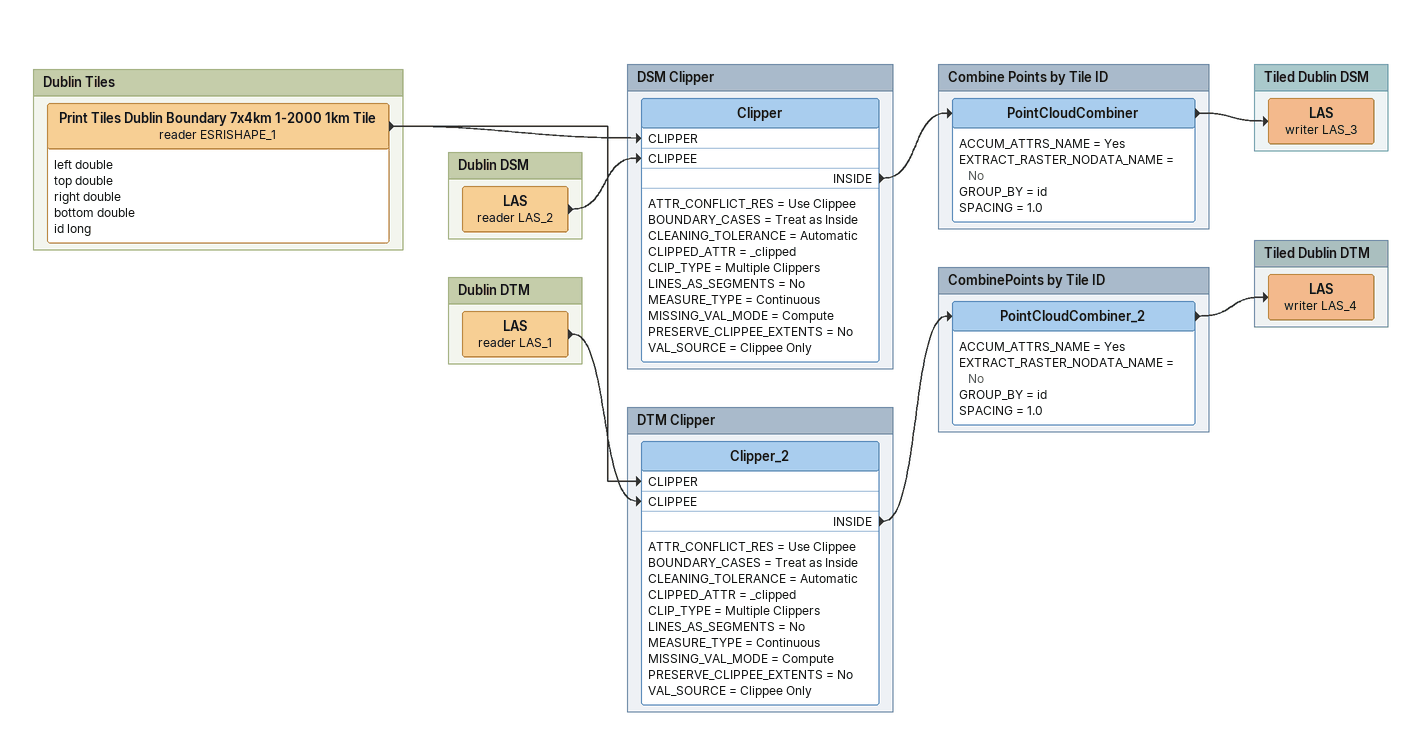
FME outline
Bookmark: Dublin Tiles
Print Tiles Dublin Boundary 7x4km 1-2000 1km Tile (reader ESRISHAPE_1)
    attributes: left double, top double, right double, bottom double, id long
    -> Clipper [CLIPPER]
    -> Clipper_2 [CLIPPER]

Bookmark: Dublin DSM
LAS (reader LAS_2)
    -> Clipper [CLIPPEE]

Bookmark: DSM Clipper
Clipper
    ATTR_CONFLICT_RES = Use Clippee
    BOUNDARY_CASES = Treat as Inside
    CLEANING_TOLERANCE = Automatic
    CLIPPED_ATTR = _clipped
    CLIP_TYPE = Multiple Clippers
    LINES_AS_SEGMENTS = No
    MEASURE_TYPE = Continuous
    MISSING_VAL_MODE = Compute
    PRESERVE_CLIPPEE_EXTENTS = No
    VAL_SOURCE = Clippee Only
    INSIDE -> PointCloudCombiner

Bookmark: Combine Points by Tile ID
PointCloudCombiner
    ACCUM_ATTRS_NAME = Yes
    EXTRACT_RASTER_NODATA_NAME = No
    GROUP_BY = id
    SPACING = 1.0
    -> LAS (writer LAS_3)

Bookmark: Tiled Dublin DSM
LAS (writer LAS_3)

Bookmark: Dublin DTM
LAS (reader LAS_1)
    -> Clipper_2 [CLIPPEE]

Bookmark: DTM Clipper
Clipper_2
    ATTR_CONFLICT_RES = Use Clippee
    BOUNDARY_CASES = Treat as Inside
    CLEANING_TOLERANCE = Automatic
    CLIPPED_ATTR = _clipped
    CLIP_TYPE = Multiple Clippers
    LINES_AS_SEGMENTS = No
    MEASURE_TYPE = Continuous
    MISSING_VAL_MODE = Compute
    PRESERVE_CLIPPEE_EXTENTS = No
    VAL_SOURCE = Clippee Only
    INSIDE -> PointCloudCombiner_2

Bookmark: CombinePoints by Tile ID
PointCloudCombiner_2
    ACCUM_ATTRS_NAME = Yes
    EXTRACT_RASTER_NODATA_NAME = No
    GROUP_BY = id
    SPACING = 1.0
    -> LAS (writer LAS_4)

Bookmark: Tiled Dublin DTM
LAS (writer LAS_4)
